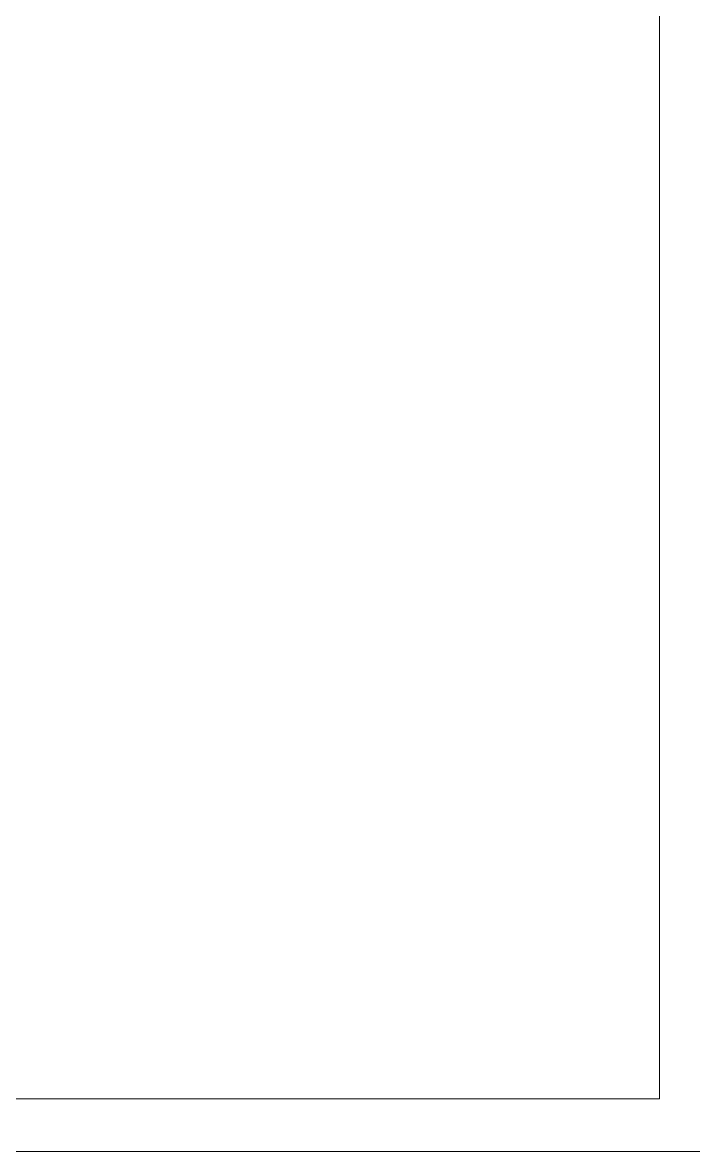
# Model space of a CAD drawing. Header units: millimetres. Extents: x -461 to 1315, y -154 to 152.
# Drawn here: x -189.715 to -187.799, y -111.463 to -108.239 of the extents above; entities that cross this region are included whole.
import ezdxf

# ---------------------------------------------------------------- set-up
doc = ezdxf.new("R2010")
doc.units = ezdxf.units.MM
doc.layers.add('A-WALL', color=253, linetype='Continuous', lineweight=15)

msp = doc.modelspace()

# ---------------------------------------------------------------- linework, layer by layer
at = {"layer": 'A-WALL'}
for p, q in [((-187.8956, -111.3126), (-187.8956, -101.3126)), ((-187.8956, -111.3126), (-187.8956, -101.3126)), ((-206.3827, -111.3126), (-187.8956, -111.3126)), ((-206.3827, -111.3126), (-187.8956, -111.3126)), ((-214.7456, -111.4626), (-184.9956, -111.4626)), ((-214.7456, -111.4626), (-184.9956, -111.4626))]:
    msp.add_line(p, q, dxfattribs=at)

doc.saveas('drawing.dxf')
